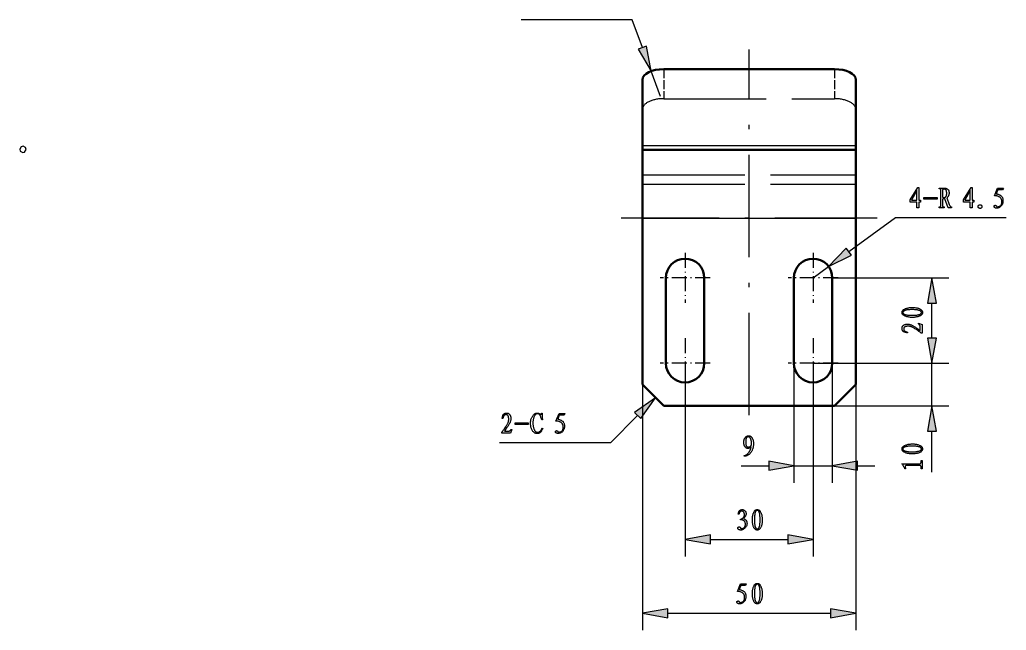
# Model space of a CAD drawing. Extents: x 0 to 420, y 0 to 297.
# Drawn here: x 210 to 325.6, y 158 to 229.5 of the extents above; entities that cross this region are included whole.
import ezdxf

# ---------------------------------------------------------------- set-up
doc = ezdxf.new("R2010")
doc.units = 0
doc.linetypes.add('DASHDOT', pattern=[18.5, 12, -3, 0.5, -3])
doc.linetypes.add('DASHED', pattern=[15, 12, -3])

msp = doc.modelspace()

# ---------------------------------------------------------------- linework, layer by layer
at = {"color": 34, "lineweight": 25, "ltscale": 0.325}
msp.add_line((281.73, 229.55), (268.73, 229.55), dxfattribs=at)
at = {"color": 34, "lineweight": 25, "ltscale": 0.086956}
msp.add_line((282.93, 226.29), (281.73, 229.55), dxfattribs=at)
at = {"color": 14, "linetype": 'DASHDOT', "lineweight": 25}
for p, q in [((295.44, 183.22), (295.44, 226.08)), ((310.44, 206.3), (280.44, 206.3)), ((310.44, 206.3), (280.44, 206.3))]:
    msp.add_line(p, q, dxfattribs=at)
at = {"color": 34, "lineweight": 25, "ltscale": 0.078802}
msp.add_line((285.05, 220.56), (283.96, 223.52), dxfattribs=at)
at = {"color": 7, "lineweight": 50}
for p, q in [((285.44, 223.76), (305.44, 223.76)), ((282.94, 214.3), (307.94, 214.3)), ((285.44, 184.3), (305.44, 184.3))]:
    msp.add_line(p, q, dxfattribs=at)
at = {"color": 7, "linetype": 'DASHED', "lineweight": 25, "ltscale": 0.086602}
for p, q in [((285.44, 223.76), (285.44, 220.3)), ((305.44, 223.76), (305.44, 220.3))]:
    msp.add_line(p, q, dxfattribs=at)
at = {"color": 7, "lineweight": 50, "ltscale": 0.191955}
for p, q in [((282.94, 214.83), (282.94, 222.51)), ((307.94, 214.83), (307.94, 222.51))]:
    msp.add_line(p, q, dxfattribs=at)
at = {"color": 7, "linetype": 'DASHED', "lineweight": 25}
for p, q in [((285.44, 220.3), (305.44, 220.3)), ((282.94, 211.37), (307.94, 211.37)), ((282.94, 210.3), (307.94, 210.3)), ((282.94, 206.3), (307.94, 206.3))]:
    msp.add_line(p, q, dxfattribs=at)
at = {"color": 7, "lineweight": 50, "ltscale": 0.013398}
for p, q in [((282.94, 214.83), (282.94, 214.3)), ((307.94, 214.83), (307.94, 214.3))]:
    msp.add_line(p, q, dxfattribs=at)
at = {"color": 7, "lineweight": 25}
for p, q in [((282.94, 214.83), (307.94, 214.83)), ((282.94, 206.3), (307.94, 206.3))]:
    msp.add_line(p, q, dxfattribs=at)
at = {"color": 7, "lineweight": 50, "ltscale": 0.2}
for p, q in [((282.94, 214.3), (282.94, 206.3)), ((307.94, 214.3), (307.94, 206.3))]:
    msp.add_line(p, q, dxfattribs=at)
at = {"color": 7, "lineweight": 50, "ltscale": 0.4875}
for p, q in [((282.94, 186.8), (282.94, 206.3)), ((307.94, 186.8), (307.94, 206.3))]:
    msp.add_line(p, q, dxfattribs=at)
at = {"color": 5, "lineweight": 25, "ltscale": 0.168731}
msp.add_line((307.14, 202.38), (312.58, 206.37), dxfattribs=at)
at = {"color": 5, "lineweight": 25, "ltscale": 0.325}
for p, q in [((312.58, 206.37), (325.58, 206.37)), ((279.18, 179.97), (266.18, 179.97))]:
    msp.add_line(p, q, dxfattribs=at)
at = {"color": 14, "linetype": 'DASHDOT', "lineweight": 25, "ltscale": 0.14625}
for p, q in [((287.94, 202.22), (287.94, 196.37)), ((302.94, 202.22), (302.94, 196.37)), ((287.94, 192.22), (287.94, 186.37)), ((302.94, 192.22), (302.94, 186.37))]:
    msp.add_line(p, q, dxfattribs=at)
at = {"color": 5, "lineweight": 25, "ltscale": 0.05625}
msp.add_line((302.94, 199.3), (304.76, 200.63), dxfattribs=at)
at = {"color": 14, "linetype": 'DASHDOT', "lineweight": 25, "ltscale": 0.146249}
for p, q in [((290.87, 199.3), (285.02, 199.3)), ((305.87, 199.3), (300.02, 199.3)), ((290.87, 189.3), (285.02, 189.3)), ((305.87, 189.3), (300.02, 189.3))]:
    msp.add_line(p, q, dxfattribs=at)
at = {"color": 7, "lineweight": 50, "ltscale": 0.25}
for p, q in [((285.69, 199.3), (285.69, 189.3)), ((290.19, 189.3), (290.19, 199.3)), ((300.69, 199.3), (300.69, 189.3)), ((305.19, 189.3), (305.19, 199.3))]:
    msp.add_line(p, q, dxfattribs=at)
at = {"color": 5, "lineweight": 25, "ltscale": 0.341572}
for p, q in [((305.19, 199.3), (318.86, 199.3)), ((305.19, 189.3), (318.86, 189.3))]:
    msp.add_line(p, q, dxfattribs=at)
at = {"color": 5, "lineweight": 25, "ltscale": 0.102279}
msp.add_line((316.86, 192.25), (316.86, 196.34), dxfattribs=at)
at = {"color": 5, "lineweight": 25, "ltscale": 0.051139}
for p, q in [((316.86, 192.25), (316.86, 194.3)), ((308.15, 177.3), (310.19, 177.3))]:
    msp.add_line(p, q, dxfattribs=at)
at = {"color": 5, "lineweight": 25}
for p, q in [((287.94, 189.3), (287.94, 166.66)), ((302.94, 189.3), (302.94, 166.66)), ((282.94, 186.8), (282.94, 158.01)), ((307.94, 186.8), (307.94, 158.01))]:
    msp.add_line(p, q, dxfattribs=at)
at = {"color": 5, "lineweight": 25, "ltscale": 0.349858}
for p, q in [((300.69, 189.3), (300.69, 175.3)), ((305.19, 189.3), (305.19, 175.3))]:
    msp.add_line(p, q, dxfattribs=at)
at = {"color": 5, "lineweight": 25, "ltscale": 0.397822}
msp.add_line((302.94, 189.3), (318.86, 189.3), dxfattribs=at)
at = {"color": 5, "lineweight": 25, "ltscale": 0.125}
msp.add_line((316.86, 184.3), (316.86, 189.3), dxfattribs=at)
at = {"color": 7, "lineweight": 50, "ltscale": 0.088388}
for p, q in [((285.44, 184.3), (282.94, 186.8)), ((305.44, 184.3), (307.94, 186.8))]:
    msp.add_line(p, q, dxfattribs=at)
at = {"color": 5, "lineweight": 25, "ltscale": 0.335322}
msp.add_line((305.44, 184.3), (318.86, 184.3), dxfattribs=at)
at = {"color": 5, "lineweight": 25, "ltscale": 0.113257}
msp.add_line((282.38, 183.18), (279.18, 179.97), dxfattribs=at)
at = {"color": 5, "lineweight": 25, "ltscale": 0.119699}
msp.add_line((316.86, 176.55), (316.86, 181.34), dxfattribs=at)
at = {"color": 5, "lineweight": 25, "ltscale": 0.080433}
msp.add_line((294.52, 177.3), (297.74, 177.3), dxfattribs=at)
at = {"color": 5, "lineweight": 25, "ltscale": 0.1125}
msp.add_line((300.69, 177.3), (305.19, 177.3), dxfattribs=at)
at = {"color": 5, "lineweight": 25, "ltscale": 0.227278}
msp.add_line((290.9, 168.66), (299.99, 168.66), dxfattribs=at)
at = {"color": 5, "lineweight": 25, "ltscale": 0.477278}
msp.add_line((285.9, 160.01), (304.99, 160.01), dxfattribs=at)
at = {"color": 34, "lineweight": 25}
msp.add_lwpolyline([(282.44, 226.11), (283.96, 223.52), (283.42, 226.47)], close=True, dxfattribs=at)
at = {"color": 5, "lineweight": 25}
for points in [[(209.97, 214.38), (210.03, 214.15), (210.32, 213.99), (210.54, 214.05), (210.71, 214.34), (210.65, 214.56), (210.36, 214.73), (210.14, 214.67)], [(315.32, 209.88), (315.32, 208.4), (315.51, 208.4), (315.51, 208.18), (315.32, 208.18), (315.32, 207.52), (315.11, 207.52), (315.11, 208.18), (314.33, 208.18), (314.33, 208.43), (315.21, 209.88)], [(315.11, 208.4), (315.11, 209.53), (314.46, 208.4)], [(318.11, 208.52), (318.11, 207.74), (318.12, 207.72), (318.12, 207.69), (318.14, 207.67), (318.15, 207.66), (318.17, 207.64), (318.19, 207.63), (318.21, 207.62), (318.24, 207.61), (318.27, 207.61), (318.3, 207.61), (318.3, 207.52), (317.73, 207.52), (317.73, 207.61), (317.75, 207.61), (317.78, 207.61), (317.8, 207.62), (317.83, 207.63), (317.85, 207.64), (317.86, 207.65), (317.88, 207.67), (317.89, 207.69), (317.9, 207.71), (317.9, 207.73), (317.9, 209.62), (317.9, 209.64), (317.89, 209.66), (317.88, 209.68), (317.86, 209.7), (317.85, 209.71), (317.83, 209.72), (317.8, 209.73), (317.78, 209.73), (317.75, 209.74), (317.73, 209.74), (317.73, 209.82), (318.33, 209.82), (318.38, 209.82), (318.44, 209.81), (318.49, 209.8), (318.53, 209.78), (318.57, 209.77), (318.61, 209.75), (318.65, 209.73), (318.69, 209.71), (318.72, 209.68), (318.74, 209.66), (318.77, 209.63), (318.79, 209.6), (318.81, 209.56), (318.83, 209.53), (318.84, 209.49), (318.85, 209.45), (318.86, 209.4), (318.87, 209.36), (318.87, 209.31), (318.87, 209.25), (318.87, 209.2), (318.87, 209.15), (318.86, 209.11), (318.86, 209.06), (318.84, 209.02), (318.83, 208.98), (318.82, 208.94), (318.8, 208.91), (318.78, 208.87), (318.76, 208.84), (318.74, 208.82), (318.71, 208.79), (318.69, 208.77), (318.68, 208.75), (318.66, 208.73), (318.65, 208.71), (318.63, 208.7), (318.62, 208.69), (318.61, 208.68), (318.6, 208.67), (318.9, 207.89), (318.92, 207.84), (318.95, 207.8), (318.97, 207.75), (319, 207.72), (319.02, 207.69), (319.05, 207.66), (319.08, 207.64), (319.11, 207.62), (319.14, 207.61), (319.17, 207.61), (319.17, 207.52), (318.78, 207.52), (318.37, 208.58), (318.33, 208.58), (318.29, 208.58), (318.25, 208.57), (318.22, 208.57), (318.19, 208.56), (318.17, 208.56), (318.15, 208.55), (318.13, 208.54), (318.12, 208.53)], [(318.52, 209.58), (318.5, 209.6), (318.48, 209.62), (318.46, 209.63), (318.44, 209.65), (318.42, 209.66), (318.4, 209.67), (318.37, 209.68), (318.34, 209.68), (318.32, 209.68), (318.29, 209.69), (318.26, 209.68), (318.23, 209.68), (318.21, 209.68), (318.19, 209.67), (318.17, 209.67), (318.15, 209.66), (318.14, 209.65), (318.12, 209.64), (318.11, 209.63), (318.11, 209.62), (318.11, 208.8), (318.11, 208.78), (318.12, 208.77), (318.13, 208.75), (318.15, 208.74), (318.16, 208.73), (318.18, 208.73), (318.2, 208.72), (318.22, 208.72), (318.25, 208.72), (318.27, 208.71), (318.3, 208.72), (318.33, 208.72), (318.36, 208.72), (318.38, 208.73), (318.41, 208.74), (318.43, 208.76), (318.45, 208.77), (318.47, 208.79), (318.49, 208.81), (318.51, 208.83), (318.53, 208.86), (318.54, 208.88), (318.56, 208.91), (318.57, 208.95), (318.58, 208.98), (318.59, 209.02), (318.59, 209.06), (318.6, 209.11), (318.6, 209.16), (318.6, 209.21), (318.6, 209.26), (318.6, 209.3), (318.59, 209.35), (318.59, 209.39), (318.58, 209.43), (318.57, 209.46), (318.56, 209.5), (318.55, 209.53), (318.53, 209.55)], [(321.57, 209.88), (321.57, 208.4), (321.76, 208.4), (321.76, 208.18), (321.57, 208.18), (321.57, 207.52), (321.36, 207.52), (321.36, 208.18), (320.58, 208.18), (320.58, 208.43), (321.46, 209.88)], [(321.36, 208.4), (321.36, 209.53), (320.71, 208.4)], [(325.06, 208.24), (325.05, 208.29), (325.05, 208.35), (325.04, 208.4), (325.02, 208.45), (325, 208.5), (324.98, 208.55), (324.96, 208.59), (324.92, 208.63), (324.89, 208.68), (324.85, 208.71), (324.81, 208.75), (324.76, 208.78), (324.71, 208.81), (324.65, 208.84), (324.59, 208.86), (324.52, 208.89), (324.45, 208.9), (324.37, 208.92), (324.29, 208.93), (324.21, 208.93), (324.56, 209.82), (325.25, 209.82), (325.15, 209.6), (324.59, 209.6), (324.41, 209.15), (324.49, 209.14), (324.56, 209.12), (324.63, 209.1), (324.69, 209.08), (324.75, 209.05), (324.81, 209.03), (324.86, 209), (324.91, 208.97), (324.95, 208.93), (324.99, 208.9), (325.03, 208.86), (325.07, 208.82), (325.1, 208.77), (325.12, 208.72), (325.14, 208.67), (325.16, 208.61), (325.17, 208.55), (325.18, 208.48), (325.19, 208.41), (325.19, 208.34), (325.19, 208.26), (325.18, 208.19), (325.17, 208.13), (325.16, 208.06), (325.14, 208), (325.12, 207.94), (325.1, 207.88), (325.07, 207.83), (325.03, 207.78), (324.99, 207.73), (324.95, 207.69), (324.91, 207.65), (324.87, 207.61), (324.83, 207.58), (324.78, 207.55), (324.74, 207.53), (324.69, 207.51), (324.65, 207.5), (324.6, 207.49), (324.55, 207.48), (324.5, 207.48), (324.46, 207.48), (324.42, 207.48), (324.38, 207.49), (324.34, 207.49), (324.31, 207.49), (324.29, 207.5), (324.26, 207.51), (324.24, 207.52), (324.22, 207.53), (324.21, 207.54), (324.19, 207.56), (324.18, 207.57), (324.17, 207.58), (324.16, 207.6), (324.15, 207.61), (324.15, 207.63), (324.14, 207.64), (324.14, 207.66), (324.14, 207.68), (324.14, 207.69), (324.14, 207.71), (324.15, 207.72), (324.15, 207.73), (324.16, 207.75), (324.16, 207.76), (324.17, 207.77), (324.18, 207.78), (324.19, 207.78), (324.21, 207.79), (324.22, 207.8), (324.24, 207.8), (324.25, 207.81), (324.26, 207.81), (324.28, 207.81), (324.29, 207.81), (324.3, 207.81), (324.32, 207.81), (324.33, 207.8), (324.34, 207.8), (324.36, 207.79), (324.37, 207.78), (324.38, 207.77), (324.39, 207.76), (324.41, 207.74), (324.42, 207.73), (324.43, 207.71), (324.44, 207.68), (324.45, 207.66), (324.45, 207.63), (324.52, 207.64), (324.59, 207.64), (324.65, 207.65), (324.7, 207.66), (324.75, 207.67), (324.8, 207.69), (324.84, 207.71), (324.87, 207.73), (324.91, 207.76), (324.93, 207.79), (324.96, 207.82), (324.98, 207.86), (325, 207.9), (325.01, 207.94), (325.02, 207.98), (325.04, 208.03), (325.04, 208.08), (325.05, 208.13), (325.05, 208.18)], [(315.93, 208.73), (317.47, 208.73), (317.47, 208.54), (315.93, 208.54)], [(322.62, 207.47), (322.6, 207.46), (322.58, 207.45), (322.56, 207.45), (322.53, 207.45), (322.51, 207.44), (322.49, 207.45), (322.46, 207.45), (322.44, 207.46), (322.41, 207.47), (322.39, 207.48), (322.37, 207.49), (322.35, 207.51), (322.33, 207.52), (322.31, 207.54), (322.3, 207.56), (322.29, 207.58), (322.29, 207.6), (322.28, 207.63), (322.28, 207.65), (322.29, 207.68), (322.29, 207.71), (322.3, 207.73), (322.31, 207.76), (322.32, 207.78), (322.33, 207.8), (322.34, 207.81), (322.36, 207.83), (322.37, 207.84), (322.39, 207.85), (322.41, 207.85), (322.43, 207.86), (322.45, 207.86), (322.47, 207.86), (322.49, 207.87), (322.51, 207.87), (322.53, 207.87), (322.55, 207.86), (322.57, 207.86), (322.59, 207.86), (322.61, 207.85), (322.63, 207.85), (322.64, 207.84), (322.66, 207.83), (322.67, 207.81), (322.68, 207.79), (322.69, 207.78), (322.7, 207.75), (322.71, 207.73), (322.71, 207.7), (322.72, 207.68), (322.72, 207.65), (322.72, 207.62), (322.71, 207.59), (322.71, 207.57), (322.7, 207.55), (322.69, 207.53), (322.68, 207.51), (322.66, 207.5), (322.64, 207.48)], [(306.83, 202.8), (304.76, 200.63), (307.44, 201.96)], [(317.38, 196.34), (316.86, 199.3), (316.33, 196.34)], [(313.71, 195.67), (313.77, 195.7), (313.84, 195.73), (313.91, 195.75), (313.99, 195.77), (314.07, 195.79), (314.16, 195.8), (314.25, 195.82), (314.35, 195.83), (314.45, 195.83), (314.56, 195.83), (314.66, 195.83), (314.77, 195.83), (314.87, 195.82), (314.96, 195.81), (315.05, 195.8), (315.13, 195.78), (315.22, 195.76), (315.29, 195.74), (315.36, 195.71), (315.43, 195.68), (315.49, 195.64), (315.55, 195.61), (315.6, 195.57), (315.64, 195.53), (315.68, 195.49), (315.71, 195.44), (315.73, 195.4), (315.75, 195.35), (315.76, 195.3), (315.76, 195.25), (315.76, 195.19), (315.75, 195.14), (315.73, 195.1), (315.71, 195.05), (315.68, 195.01), (315.64, 194.97), (315.6, 194.93), (315.55, 194.89), (315.49, 194.86), (315.43, 194.83), (315.36, 194.8), (315.29, 194.78), (315.22, 194.75), (315.13, 194.73), (315.05, 194.72), (314.96, 194.7), (314.87, 194.69), (314.77, 194.68), (314.66, 194.68), (314.56, 194.68), (314.45, 194.68), (314.35, 194.68), (314.25, 194.69), (314.16, 194.7), (314.07, 194.72), (313.99, 194.73), (313.91, 194.75), (313.84, 194.78), (313.77, 194.8), (313.71, 194.83), (313.65, 194.86), (313.6, 194.89), (313.55, 194.92), (313.51, 194.95), (313.48, 194.98), (313.45, 195), (313.42, 195.03), (313.4, 195.06), (313.39, 195.09), (313.38, 195.12), (313.38, 195.14), (313.37, 195.17), (313.37, 195.2), (313.37, 195.22), (313.37, 195.25), (313.37, 195.28), (313.37, 195.3), (313.37, 195.33), (313.38, 195.36), (313.38, 195.38), (313.39, 195.41), (313.4, 195.44), (313.42, 195.46), (313.45, 195.49), (313.48, 195.52), (313.51, 195.55), (313.55, 195.58), (313.6, 195.61), (313.65, 195.64)], [(315.34, 195), (315.39, 195.02), (315.43, 195.03), (315.47, 195.05), (315.5, 195.06), (315.53, 195.08), (315.56, 195.1), (315.58, 195.11), (315.59, 195.13), (315.61, 195.15), (315.62, 195.16), (315.62, 195.18), (315.63, 195.2), (315.63, 195.22), (315.63, 195.23), (315.63, 195.25), (315.63, 195.27), (315.63, 195.29), (315.63, 195.3), (315.62, 195.32), (315.62, 195.34), (315.61, 195.35), (315.59, 195.37), (315.58, 195.38), (315.56, 195.4), (315.53, 195.42), (315.5, 195.43), (315.47, 195.45), (315.43, 195.47), (315.39, 195.48), (315.34, 195.5), (315.29, 195.51), (315.23, 195.53), (315.17, 195.54), (315.1, 195.55), (315.03, 195.56), (314.94, 195.57), (314.86, 195.57), (314.76, 195.58), (314.66, 195.58), (314.56, 195.58), (314.45, 195.58), (314.35, 195.58), (314.25, 195.57), (314.16, 195.57), (314.08, 195.56), (314, 195.55), (313.92, 195.54), (313.86, 195.53), (313.79, 195.51), (313.74, 195.5), (313.68, 195.48), (313.64, 195.46), (313.6, 195.44), (313.56, 195.42), (313.53, 195.39), (313.51, 195.37), (313.49, 195.34), (313.47, 195.31), (313.47, 195.28), (313.46, 195.25), (313.47, 195.21), (313.47, 195.18), (313.49, 195.15), (313.51, 195.12), (313.53, 195.1), (313.56, 195.08), (313.6, 195.05), (313.64, 195.03), (313.68, 195.02), (313.74, 195), (313.79, 194.99), (313.86, 194.97), (313.92, 194.96), (314, 194.95), (314.08, 194.94), (314.16, 194.94), (314.25, 194.93), (314.35, 194.93), (314.45, 194.93), (314.56, 194.92), (314.66, 194.93), (314.76, 194.93), (314.86, 194.93), (314.94, 194.94), (315.03, 194.94), (315.1, 194.95), (315.17, 194.96), (315.23, 194.97), (315.29, 194.99)], [(315.49, 193.12), (315.49, 193.65), (315.48, 193.68), (315.47, 193.71), (315.46, 193.73), (315.44, 193.76), (315.42, 193.78), (315.4, 193.81), (315.38, 193.83), (315.36, 193.85), (315.33, 193.88), (315.29, 193.9), (315.29, 193.98), (315.71, 193.84), (315.71, 192.82), (315.62, 192.82), (315.47, 192.93), (315.33, 193.03), (315.2, 193.12), (315.08, 193.21), (314.97, 193.28), (314.87, 193.35), (314.78, 193.4), (314.7, 193.45), (314.64, 193.49), (314.58, 193.52), (314.53, 193.54), (314.49, 193.56), (314.44, 193.58), (314.39, 193.6), (314.34, 193.61), (314.29, 193.62), (314.24, 193.63), (314.19, 193.63), (314.15, 193.64), (314.1, 193.64), (314.05, 193.64), (314.01, 193.64), (313.96, 193.63), (313.92, 193.63), (313.88, 193.62), (313.84, 193.62), (313.81, 193.61), (313.77, 193.6), (313.74, 193.58), (313.71, 193.57), (313.68, 193.56), (313.65, 193.54), (313.63, 193.52), (313.61, 193.5), (313.6, 193.48), (313.58, 193.45), (313.57, 193.42), (313.56, 193.39), (313.56, 193.36), (313.56, 193.33), (313.56, 193.29), (313.56, 193.26), (313.57, 193.23), (313.58, 193.2), (313.59, 193.17), (313.61, 193.15), (313.63, 193.12), (313.65, 193.1), (313.67, 193.08), (313.7, 193.07), (313.72, 193.05), (313.75, 193.03), (313.78, 193.02), (313.81, 193.01), (313.84, 193), (313.87, 192.99), (313.91, 192.98), (313.94, 192.97), (313.97, 192.96), (314.01, 192.96), (314.01, 192.87), (313.94, 192.88), (313.87, 192.89), (313.8, 192.9), (313.75, 192.92), (313.69, 192.93), (313.65, 192.95), (313.6, 192.97), (313.57, 192.98), (313.54, 193), (313.51, 193.02), (313.49, 193.05), (313.47, 193.07), (313.45, 193.09), (313.43, 193.12), (313.42, 193.14), (313.41, 193.16), (313.39, 193.19), (313.39, 193.21), (313.38, 193.24), (313.37, 193.26), (313.37, 193.29), (313.37, 193.32), (313.37, 193.34), (313.36, 193.37), (313.36, 193.39), (313.36, 193.42), (313.37, 193.44), (313.37, 193.47), (313.37, 193.49), (313.37, 193.52), (313.38, 193.54), (313.39, 193.57), (313.4, 193.59), (313.41, 193.62), (313.43, 193.64), (313.45, 193.66), (313.47, 193.69), (313.5, 193.71), (313.53, 193.74), (313.56, 193.76), (313.59, 193.79), (313.63, 193.81), (313.67, 193.83), (313.71, 193.84), (313.76, 193.86), (313.8, 193.87), (313.86, 193.87), (313.91, 193.88), (313.96, 193.88), (314.02, 193.89), (314.08, 193.88), (314.14, 193.88), (314.21, 193.87), (314.27, 193.86), (314.33, 193.84), (314.39, 193.82), (314.46, 193.79), (314.52, 193.76), (314.59, 193.73), (314.65, 193.69), (314.72, 193.65), (314.79, 193.61), (314.87, 193.56), (314.94, 193.51), (315.02, 193.46), (315.11, 193.4), (315.2, 193.33), (315.29, 193.27), (315.39, 193.19)], [(316.33, 192.25), (316.86, 189.3), (317.38, 192.25)], [(316.33, 192.25), (316.86, 189.3), (317.38, 192.25)], [(282.75, 182.81), (284.47, 185.26), (282.02, 183.54)], [(317.38, 181.34), (316.86, 184.3), (316.33, 181.34)], [(266.76, 181.34), (267.29, 181.34), (267.32, 181.35), (267.34, 181.36), (267.37, 181.37), (267.39, 181.39), (267.42, 181.4), (267.44, 181.42), (267.47, 181.45), (267.49, 181.47), (267.51, 181.5), (267.53, 181.53), (267.62, 181.53), (267.48, 181.12), (266.45, 181.12), (266.45, 181.2), (266.57, 181.36), (266.67, 181.5), (266.76, 181.63), (266.84, 181.75), (266.92, 181.86), (266.98, 181.96), (267.04, 182.05), (267.08, 182.12), (267.12, 182.19), (267.15, 182.24), (267.18, 182.29), (267.2, 182.34), (267.21, 182.39), (267.23, 182.44), (267.24, 182.49), (267.26, 182.54), (267.26, 182.58), (267.27, 182.63), (267.27, 182.68), (267.28, 182.73), (267.27, 182.78), (267.27, 182.82), (267.27, 182.86), (267.26, 182.91), (267.26, 182.95), (267.25, 182.98), (267.24, 183.02), (267.23, 183.06), (267.22, 183.09), (267.21, 183.12), (267.19, 183.15), (267.18, 183.17), (267.16, 183.2), (267.13, 183.22), (267.11, 183.23), (267.09, 183.25), (267.06, 183.26), (267.03, 183.26), (267, 183.27), (266.96, 183.27), (266.93, 183.27), (266.89, 183.26), (266.86, 183.26), (266.83, 183.25), (266.81, 183.23), (266.78, 183.22), (266.76, 183.2), (266.74, 183.18), (266.72, 183.16), (266.7, 183.13), (266.69, 183.1), (266.67, 183.08), (266.66, 183.05), (266.64, 183.02), (266.63, 182.99), (266.62, 182.95), (266.61, 182.92), (266.6, 182.89), (266.6, 182.85), (266.59, 182.82), (266.51, 182.82), (266.52, 182.89), (266.53, 182.96), (266.54, 183.02), (266.55, 183.08), (266.57, 183.13), (266.58, 183.18), (266.6, 183.22), (266.62, 183.26), (266.64, 183.29), (266.66, 183.32), (266.68, 183.34), (266.7, 183.36), (266.73, 183.38), (266.75, 183.39), (266.77, 183.41), (266.8, 183.42), (266.82, 183.43), (266.85, 183.44), (266.87, 183.45), (266.9, 183.45), (266.93, 183.46), (266.95, 183.46), (266.98, 183.46), (267, 183.46), (267.03, 183.46), (267.05, 183.46), (267.08, 183.46), (267.1, 183.46), (267.13, 183.46), (267.15, 183.45), (267.18, 183.45), (267.2, 183.44), (267.23, 183.43), (267.25, 183.41), (267.28, 183.4), (267.3, 183.38), (267.32, 183.35), (267.35, 183.33), (267.37, 183.3), (267.4, 183.27), (267.42, 183.23), (267.44, 183.2), (267.46, 183.16), (267.48, 183.12), (267.49, 183.07), (267.5, 183.02), (267.51, 182.97), (267.52, 182.92), (267.52, 182.86), (267.52, 182.8), (267.52, 182.74), (267.51, 182.68), (267.5, 182.62), (267.49, 182.56), (267.47, 182.5), (267.45, 182.43), (267.43, 182.37), (267.4, 182.31), (267.37, 182.24), (267.33, 182.18), (267.29, 182.11), (267.25, 182.04), (267.2, 181.96), (267.15, 181.88), (267.09, 181.8), (267.03, 181.72), (266.97, 181.63), (266.9, 181.54), (266.83, 181.44)], [(269.83, 182.27), (269.83, 182.36), (269.84, 182.45), (269.85, 182.54), (269.87, 182.62), (269.88, 182.7), (269.91, 182.78), (269.94, 182.86), (269.97, 182.93), (270, 183), (270.04, 183.07), (270.09, 183.13), (270.13, 183.19), (270.17, 183.24), (270.21, 183.29), (270.25, 183.33), (270.29, 183.36), (270.33, 183.39), (270.37, 183.41), (270.4, 183.43), (270.44, 183.44), (270.48, 183.45), (270.51, 183.45), (270.54, 183.46), (270.57, 183.46), (270.6, 183.46), (270.63, 183.46), (270.66, 183.46), (270.68, 183.46), (270.7, 183.46), (270.72, 183.45), (270.74, 183.45), (270.76, 183.44), (270.78, 183.44), (270.8, 183.43), (270.82, 183.42), (270.84, 183.41), (270.85, 183.4), (270.87, 183.39), (270.89, 183.38), (270.91, 183.37), (270.93, 183.36), (270.95, 183.35), (270.96, 183.34), (270.98, 183.33), (271, 183.32), (271.01, 183.31), (271.02, 183.3), (271.03, 183.29), (271.05, 183.28), (271.06, 183.27), (271.06, 183.26), (271.07, 183.26), (271.08, 183.27), (271.09, 183.28), (271.09, 183.3), (271.1, 183.32), (271.1, 183.35), (271.1, 183.38), (271.1, 183.42), (271.1, 183.46), (271.19, 183.46), (271.19, 183.43), (271.19, 183.4), (271.19, 183.37), (271.19, 183.34), (271.19, 183.31), (271.19, 183.28), (271.19, 183.25), (271.19, 183.22), (271.19, 183.18), (271.19, 183.15), (271.19, 183.11), (271.19, 183.07), (271.19, 183.03), (271.19, 182.99), (271.2, 182.94), (271.2, 182.89), (271.21, 182.84), (271.22, 182.79), (271.23, 182.74), (271.24, 182.68), (271.16, 182.67), (271.12, 182.77), (271.08, 182.87), (271.05, 182.95), (271.02, 183.03), (270.99, 183.1), (270.96, 183.16), (270.93, 183.21), (270.9, 183.25), (270.88, 183.28), (270.86, 183.3), (270.83, 183.32), (270.81, 183.33), (270.79, 183.35), (270.76, 183.36), (270.73, 183.37), (270.7, 183.37), (270.67, 183.38), (270.64, 183.38), (270.61, 183.38), (270.58, 183.38), (270.54, 183.37), (270.51, 183.36), (270.48, 183.34), (270.44, 183.32), (270.41, 183.29), (270.38, 183.26), (270.35, 183.22), (270.32, 183.17), (270.29, 183.12), (270.26, 183.06), (270.23, 182.99), (270.2, 182.93), (270.18, 182.86), (270.16, 182.79), (270.14, 182.71), (270.13, 182.64), (270.12, 182.56), (270.11, 182.47), (270.11, 182.39), (270.11, 182.3), (270.11, 182.21), (270.11, 182.12), (270.12, 182.04), (270.13, 181.96), (270.14, 181.88), (270.16, 181.81), (270.18, 181.74), (270.2, 181.67), (270.22, 181.6), (270.25, 181.54), (270.28, 181.48), (270.31, 181.43), (270.34, 181.38), (270.38, 181.34), (270.41, 181.31), (270.45, 181.28), (270.49, 181.26), (270.53, 181.24), (270.57, 181.23), (270.62, 181.23), (270.66, 181.23), (270.7, 181.23), (270.74, 181.23), (270.78, 181.24), (270.82, 181.25), (270.85, 181.27), (270.89, 181.29), (270.92, 181.31), (270.95, 181.33), (270.97, 181.36), (271, 181.38), (271.02, 181.41), (271.05, 181.44), (271.07, 181.48), (271.09, 181.51), (271.11, 181.55), (271.13, 181.59), (271.15, 181.63), (271.17, 181.67), (271.19, 181.71), (271.27, 181.66), (271.23, 181.59), (271.2, 181.52), (271.16, 181.46), (271.13, 181.41), (271.1, 181.36), (271.07, 181.31), (271.04, 181.27), (271, 181.23), (270.98, 181.2), (270.95, 181.17), (270.92, 181.15), (270.88, 181.12), (270.85, 181.11), (270.81, 181.09), (270.77, 181.08), (270.72, 181.07), (270.67, 181.07), (270.62, 181.06), (270.57, 181.06), (270.52, 181.07), (270.46, 181.08), (270.4, 181.09), (270.35, 181.11), (270.3, 181.14), (270.25, 181.18), (270.2, 181.22), (270.16, 181.27), (270.11, 181.32), (270.07, 181.38), (270.03, 181.45), (269.99, 181.52), (269.96, 181.6), (269.93, 181.67), (269.9, 181.75), (269.88, 181.83), (269.86, 181.92), (269.85, 182), (269.84, 182.09), (269.83, 182.18)], [(273.66, 181.83), (273.66, 181.89), (273.65, 181.94), (273.64, 182), (273.63, 182.05), (273.61, 182.1), (273.59, 182.14), (273.56, 182.19), (273.53, 182.23), (273.5, 182.27), (273.46, 182.31), (273.41, 182.35), (273.37, 182.38), (273.31, 182.41), (273.26, 182.44), (273.19, 182.46), (273.13, 182.48), (273.06, 182.5), (272.98, 182.51), (272.9, 182.52), (272.81, 182.53), (273.17, 183.42), (273.85, 183.42), (273.76, 183.2), (273.2, 183.2), (273.02, 182.75), (273.09, 182.73), (273.17, 182.72), (273.23, 182.7), (273.3, 182.68), (273.36, 182.65), (273.41, 182.63), (273.46, 182.6), (273.51, 182.57), (273.56, 182.53), (273.6, 182.5), (273.64, 182.46), (273.67, 182.42), (273.7, 182.37), (273.73, 182.32), (273.75, 182.26), (273.77, 182.21), (273.78, 182.14), (273.79, 182.08), (273.8, 182.01), (273.8, 181.94), (273.8, 181.86), (273.79, 181.79), (273.78, 181.72), (273.77, 181.66), (273.75, 181.6), (273.73, 181.54), (273.7, 181.48), (273.67, 181.43), (273.64, 181.38), (273.6, 181.33), (273.56, 181.28), (273.52, 181.24), (273.48, 181.21), (273.43, 181.18), (273.39, 181.15), (273.35, 181.13), (273.3, 181.11), (273.25, 181.1), (273.2, 181.09), (273.16, 181.08), (273.11, 181.08), (273.06, 181.08), (273.02, 181.08), (272.99, 181.08), (272.95, 181.09), (272.92, 181.09), (272.89, 181.1), (272.87, 181.11), (272.85, 181.12), (272.83, 181.13), (272.81, 181.14), (272.8, 181.15), (272.79, 181.17), (272.78, 181.18), (272.77, 181.2), (272.76, 181.21), (272.75, 181.23), (272.75, 181.24), (272.75, 181.26), (272.75, 181.27), (272.75, 181.29), (272.75, 181.3), (272.75, 181.32), (272.76, 181.33), (272.76, 181.34), (272.77, 181.35), (272.78, 181.36), (272.79, 181.37), (272.8, 181.38), (272.81, 181.39), (272.83, 181.4), (272.84, 181.4), (272.86, 181.4), (272.87, 181.41), (272.88, 181.41), (272.9, 181.41), (272.91, 181.41), (272.92, 181.4), (272.94, 181.4), (272.95, 181.4), (272.96, 181.39), (272.98, 181.38), (272.99, 181.37), (273, 181.36), (273.01, 181.34), (273.02, 181.32), (273.03, 181.3), (273.04, 181.28), (273.05, 181.26), (273.06, 181.23), (273.13, 181.23), (273.19, 181.24), (273.25, 181.25), (273.31, 181.26), (273.36, 181.27), (273.4, 181.29), (273.44, 181.31), (273.48, 181.33), (273.51, 181.36), (273.54, 181.39), (273.56, 181.42), (273.58, 181.46), (273.6, 181.5), (273.62, 181.54), (273.63, 181.58), (273.64, 181.62), (273.65, 181.67), (273.66, 181.72), (273.66, 181.78)], [(268.04, 182.33), (269.57, 182.33), (269.57, 182.13), (268.04, 182.13)], [(295.96, 179.88), (295.95, 179.81), (295.95, 179.73), (295.94, 179.66), (295.93, 179.58), (295.92, 179.51), (295.9, 179.44), (295.89, 179.36), (295.86, 179.29), (295.84, 179.22), (295.81, 179.15), (295.78, 179.08), (295.75, 179.01), (295.72, 178.95), (295.68, 178.89), (295.65, 178.84), (295.61, 178.79), (295.56, 178.74), (295.52, 178.69), (295.48, 178.65), (295.43, 178.62), (295.38, 178.58), (295.33, 178.55), (295.28, 178.52), (295.22, 178.5), (295.17, 178.47), (295.11, 178.45), (295.05, 178.43), (294.99, 178.42), (294.93, 178.41), (294.86, 178.4), (294.86, 178.48), (294.92, 178.49), (294.98, 178.51), (295.03, 178.53), (295.08, 178.55), (295.13, 178.58), (295.18, 178.61), (295.22, 178.64), (295.26, 178.67), (295.3, 178.71), (295.33, 178.75), (295.37, 178.79), (295.4, 178.83), (295.43, 178.87), (295.46, 178.91), (295.48, 178.95), (295.5, 178.99), (295.53, 179.04), (295.55, 179.08), (295.56, 179.13), (295.58, 179.17), (295.59, 179.21), (295.61, 179.26), (295.62, 179.29), (295.63, 179.33), (295.64, 179.37), (295.65, 179.4), (295.66, 179.43), (295.67, 179.46), (295.68, 179.48), (295.68, 179.5), (295.66, 179.49), (295.64, 179.47), (295.61, 179.46), (295.59, 179.44), (295.57, 179.43), (295.55, 179.42), (295.53, 179.4), (295.51, 179.39), (295.49, 179.38), (295.47, 179.37), (295.45, 179.36), (295.43, 179.35), (295.41, 179.34), (295.39, 179.34), (295.37, 179.33), (295.34, 179.33), (295.31, 179.33), (295.29, 179.32), (295.26, 179.33), (295.22, 179.33), (295.19, 179.33), (295.16, 179.34), (295.13, 179.35), (295.1, 179.37), (295.08, 179.39), (295.05, 179.41), (295.02, 179.44), (295, 179.47), (294.97, 179.51), (294.94, 179.55), (294.92, 179.59), (294.9, 179.63), (294.88, 179.68), (294.87, 179.73), (294.85, 179.78), (294.84, 179.83), (294.83, 179.88), (294.83, 179.94), (294.82, 180), (294.82, 180.06), (294.82, 180.12), (294.83, 180.18), (294.84, 180.23), (294.85, 180.29), (294.86, 180.34), (294.88, 180.39), (294.9, 180.44), (294.92, 180.48), (294.94, 180.52), (294.97, 180.56), (295, 180.6), (295.03, 180.64), (295.06, 180.67), (295.09, 180.69), (295.12, 180.72), (295.15, 180.74), (295.17, 180.75), (295.2, 180.77), (295.23, 180.78), (295.25, 180.78), (295.28, 180.79), (295.3, 180.79), (295.33, 180.79), (295.36, 180.79), (295.39, 180.79), (295.41, 180.79), (295.44, 180.79), (295.47, 180.79), (295.5, 180.79), (295.53, 180.78), (295.55, 180.78), (295.58, 180.77), (295.61, 180.75), (295.64, 180.73), (295.67, 180.7), (295.7, 180.67), (295.73, 180.64), (295.76, 180.6), (295.78, 180.56), (295.81, 180.51), (295.84, 180.46), (295.86, 180.4), (295.89, 180.35), (295.9, 180.29), (295.92, 180.23), (295.93, 180.16), (295.94, 180.1), (295.95, 180.03), (295.95, 179.95)], [(295.63, 180.46), (295.61, 180.5), (295.58, 180.54), (295.56, 180.57), (295.53, 180.6), (295.5, 180.63), (295.46, 180.65), (295.42, 180.66), (295.38, 180.67), (295.34, 180.67), (295.29, 180.67), (295.25, 180.66), (295.21, 180.64), (295.17, 180.61), (295.14, 180.57), (295.11, 180.52), (295.09, 180.46), (295.07, 180.4), (295.06, 180.32), (295.05, 180.24), (295.05, 180.14), (295.05, 180.04), (295.05, 179.96), (295.05, 179.88), (295.06, 179.81), (295.07, 179.74), (295.08, 179.69), (295.1, 179.64), (295.12, 179.6), (295.13, 179.57), (295.16, 179.55), (295.18, 179.54), (295.2, 179.52), (295.23, 179.51), (295.25, 179.5), (295.27, 179.49), (295.3, 179.49), (295.32, 179.48), (295.34, 179.48), (295.37, 179.48), (295.39, 179.48), (295.41, 179.49), (295.43, 179.49), (295.46, 179.5), (295.48, 179.51), (295.5, 179.51), (295.52, 179.52), (295.54, 179.53), (295.56, 179.54), (295.58, 179.55), (295.59, 179.56), (295.61, 179.57), (295.63, 179.58), (295.64, 179.6), (295.65, 179.61), (295.67, 179.62), (295.68, 179.64), (295.68, 179.65), (295.69, 179.67), (295.7, 179.69), (295.7, 179.7), (295.71, 179.72), (295.71, 179.74), (295.71, 179.77), (295.72, 179.79), (295.72, 179.82), (295.72, 179.85), (295.72, 179.89), (295.72, 179.92), (295.72, 179.96), (295.72, 180), (295.72, 180.05), (295.72, 180.09), (295.72, 180.13), (295.71, 180.18), (295.7, 180.22), (295.69, 180.27), (295.68, 180.31), (295.66, 180.36), (295.65, 180.41)], [(313.71, 179.68), (313.77, 179.71), (313.84, 179.73), (313.91, 179.76), (313.99, 179.78), (314.07, 179.8), (314.16, 179.81), (314.25, 179.82), (314.35, 179.83), (314.45, 179.84), (314.56, 179.84), (314.66, 179.84), (314.77, 179.84), (314.87, 179.83), (314.96, 179.82), (315.05, 179.81), (315.13, 179.79), (315.22, 179.77), (315.29, 179.74), (315.36, 179.72), (315.43, 179.68), (315.49, 179.65), (315.55, 179.61), (315.6, 179.58), (315.64, 179.54), (315.68, 179.49), (315.71, 179.45), (315.73, 179.4), (315.75, 179.36), (315.76, 179.31), (315.76, 179.25), (315.76, 179.2), (315.75, 179.15), (315.73, 179.1), (315.71, 179.06), (315.68, 179.02), (315.64, 178.98), (315.6, 178.94), (315.55, 178.9), (315.49, 178.87), (315.43, 178.84), (315.36, 178.81), (315.29, 178.78), (315.22, 178.76), (315.13, 178.74), (315.05, 178.72), (314.96, 178.71), (314.87, 178.7), (314.77, 178.69), (314.66, 178.69), (314.56, 178.69), (314.45, 178.69), (314.35, 178.69), (314.25, 178.7), (314.16, 178.71), (314.07, 178.72), (313.99, 178.74), (313.91, 178.76), (313.84, 178.78), (313.77, 178.81), (313.71, 178.84), (313.65, 178.87), (313.6, 178.9), (313.55, 178.93), (313.51, 178.96), (313.48, 178.98), (313.45, 179.01), (313.42, 179.04), (313.4, 179.07), (313.39, 179.1), (313.38, 179.12), (313.38, 179.15), (313.37, 179.18), (313.37, 179.21), (313.37, 179.23), (313.37, 179.26), (313.37, 179.29), (313.37, 179.31), (313.37, 179.34), (313.38, 179.36), (313.38, 179.39), (313.39, 179.42), (313.4, 179.44), (313.42, 179.47), (313.45, 179.5), (313.48, 179.53), (313.51, 179.56), (313.55, 179.59), (313.6, 179.62), (313.65, 179.65)], [(315.34, 179.01), (315.39, 179.02), (315.43, 179.04), (315.47, 179.05), (315.5, 179.07), (315.53, 179.09), (315.56, 179.1), (315.58, 179.12), (315.59, 179.14), (315.61, 179.15), (315.62, 179.17), (315.62, 179.19), (315.63, 179.21), (315.63, 179.22), (315.63, 179.24), (315.63, 179.26), (315.63, 179.28), (315.63, 179.29), (315.63, 179.31), (315.62, 179.33), (315.62, 179.34), (315.61, 179.36), (315.59, 179.38), (315.58, 179.39), (315.56, 179.41), (315.53, 179.42), (315.5, 179.44), (315.47, 179.46), (315.43, 179.47), (315.39, 179.49), (315.34, 179.51), (315.29, 179.52), (315.23, 179.54), (315.17, 179.55), (315.1, 179.56), (315.03, 179.57), (314.94, 179.58), (314.86, 179.58), (314.76, 179.59), (314.66, 179.59), (314.56, 179.59), (314.45, 179.59), (314.35, 179.59), (314.25, 179.58), (314.16, 179.58), (314.08, 179.57), (314, 179.56), (313.92, 179.55), (313.86, 179.54), (313.79, 179.52), (313.74, 179.51), (313.68, 179.49), (313.64, 179.47), (313.6, 179.45), (313.56, 179.43), (313.53, 179.4), (313.51, 179.38), (313.49, 179.35), (313.47, 179.32), (313.47, 179.29), (313.46, 179.25), (313.47, 179.22), (313.47, 179.19), (313.49, 179.16), (313.51, 179.13), (313.53, 179.11), (313.56, 179.08), (313.6, 179.06), (313.64, 179.04), (313.68, 179.02), (313.74, 179.01), (313.79, 178.99), (313.86, 178.98), (313.92, 178.97), (314, 178.96), (314.08, 178.95), (314.16, 178.94), (314.25, 178.94), (314.35, 178.94), (314.45, 178.93), (314.56, 178.93), (314.66, 178.93), (314.76, 178.94), (314.86, 178.94), (314.94, 178.94), (315.03, 178.95), (315.1, 178.96), (315.17, 178.97), (315.23, 178.98), (315.29, 178.99)], [(297.74, 176.78), (300.69, 177.3), (297.74, 177.82)], [(308.15, 177.82), (305.19, 177.3), (308.15, 176.78)], [(313.93, 177.32), (313.89, 177.32), (313.85, 177.31), (313.82, 177.31), (313.8, 177.3), (313.78, 177.29), (313.76, 177.27), (313.74, 177.26), (313.74, 177.24), (313.73, 177.21), (313.73, 177.19), (313.73, 177.16), (313.73, 177.14), (313.74, 177.11), (313.74, 177.08), (313.74, 177.05), (313.75, 177.03), (313.76, 177), (313.76, 176.97), (313.77, 176.94), (313.78, 176.91), (313.7, 176.91), (313.67, 176.97), (313.64, 177.04), (313.61, 177.1), (313.58, 177.17), (313.55, 177.23), (313.51, 177.29), (313.48, 177.35), (313.44, 177.41), (313.4, 177.47), (313.35, 177.52), (315.46, 177.52), (315.49, 177.53), (315.52, 177.55), (315.54, 177.57), (315.56, 177.6), (315.58, 177.63), (315.6, 177.67), (315.61, 177.72), (315.62, 177.77), (315.62, 177.83), (315.62, 177.89), (315.71, 177.89), (315.71, 176.94), (315.62, 176.94), (315.62, 177), (315.62, 177.07), (315.61, 177.12), (315.6, 177.17), (315.59, 177.21), (315.57, 177.24), (315.56, 177.27), (315.54, 177.3), (315.51, 177.31), (315.49, 177.32)], [(294.17, 171.63), (294.17, 171.67), (294.18, 171.71), (294.19, 171.75), (294.2, 171.79), (294.21, 171.83), (294.22, 171.86), (294.23, 171.89), (294.25, 171.92), (294.26, 171.95), (294.28, 171.98), (294.3, 172), (294.32, 172.03), (294.34, 172.05), (294.36, 172.07), (294.38, 172.08), (294.41, 172.1), (294.43, 172.11), (294.45, 172.12), (294.47, 172.13), (294.5, 172.14), (294.52, 172.14), (294.55, 172.14), (294.57, 172.15), (294.6, 172.15), (294.62, 172.15), (294.64, 172.15), (294.66, 172.15), (294.69, 172.15), (294.71, 172.15), (294.73, 172.14), (294.75, 172.14), (294.78, 172.13), (294.8, 172.12), (294.82, 172.11), (294.84, 172.1), (294.87, 172.08), (294.89, 172.06), (294.92, 172.04), (294.94, 172.02), (294.96, 172), (294.99, 171.97), (295.01, 171.95), (295.03, 171.91), (295.04, 171.88), (295.05, 171.85), (295.06, 171.81), (295.07, 171.77), (295.08, 171.73), (295.08, 171.68), (295.08, 171.64), (295.08, 171.59), (295.07, 171.54), (295.05, 171.49), (295.03, 171.44), (295.01, 171.39), (294.98, 171.33), (294.95, 171.28), (294.91, 171.22), (294.86, 171.17), (294.81, 171.11), (294.85, 171.09), (294.89, 171.07), (294.92, 171.05), (294.95, 171.03), (294.98, 171), (295.01, 170.98), (295.03, 170.96), (295.06, 170.93), (295.08, 170.9), (295.1, 170.88), (295.12, 170.85), (295.14, 170.82), (295.15, 170.78), (295.16, 170.75), (295.17, 170.71), (295.18, 170.67), (295.19, 170.62), (295.19, 170.58), (295.2, 170.53), (295.2, 170.47), (295.19, 170.42), (295.19, 170.37), (295.17, 170.32), (295.16, 170.27), (295.13, 170.22), (295.11, 170.17), (295.07, 170.12), (295.03, 170.07), (294.99, 170.03), (294.94, 169.98), (294.89, 169.94), (294.84, 169.9), (294.8, 169.87), (294.75, 169.84), (294.7, 169.81), (294.66, 169.79), (294.61, 169.78), (294.57, 169.77), (294.53, 169.76), (294.49, 169.76), (294.45, 169.76), (294.41, 169.76), (294.37, 169.76), (294.34, 169.77), (294.31, 169.78), (294.28, 169.78), (294.26, 169.79), (294.23, 169.81), (294.21, 169.82), (294.19, 169.83), (294.17, 169.85), (294.16, 169.86), (294.15, 169.88), (294.13, 169.89), (294.12, 169.91), (294.12, 169.92), (294.11, 169.93), (294.11, 169.95), (294.1, 169.96), (294.1, 169.98), (294.1, 169.99), (294.1, 170), (294.11, 170.01), (294.11, 170.03), (294.11, 170.04), (294.12, 170.05), (294.12, 170.06), (294.13, 170.07), (294.14, 170.08), (294.14, 170.09), (294.15, 170.09), (294.16, 170.1), (294.17, 170.11), (294.18, 170.11), (294.19, 170.12), (294.2, 170.12), (294.21, 170.13), (294.22, 170.13), (294.23, 170.13), (294.25, 170.13), (294.26, 170.13), (294.27, 170.13), (294.28, 170.13), (294.29, 170.13), (294.31, 170.13), (294.32, 170.13), (294.33, 170.12), (294.34, 170.12), (294.35, 170.11), (294.36, 170.11), (294.37, 170.1), (294.38, 170.09), (294.4, 170.07), (294.41, 170.06), (294.42, 170.04), (294.43, 170.02), (294.44, 170), (294.45, 169.98), (294.46, 169.95), (294.47, 169.92), (294.53, 169.92), (294.59, 169.93), (294.64, 169.93), (294.69, 169.95), (294.74, 169.96), (294.78, 169.98), (294.81, 169.99), (294.84, 170.02), (294.87, 170.04), (294.9, 170.07), (294.92, 170.1), (294.94, 170.13), (294.95, 170.17), (294.97, 170.2), (294.98, 170.24), (294.99, 170.28), (295, 170.32), (295, 170.36), (295, 170.4), (295.01, 170.45), (295, 170.49), (295, 170.53), (294.99, 170.57), (294.99, 170.61), (294.97, 170.65), (294.96, 170.69), (294.94, 170.72), (294.93, 170.75), (294.91, 170.78), (294.88, 170.81), (294.86, 170.84), (294.83, 170.86), (294.79, 170.88), (294.75, 170.9), (294.71, 170.92), (294.67, 170.93), (294.62, 170.94), (294.56, 170.95), (294.51, 170.96), (294.44, 170.96), (294.44, 171.04), (294.48, 171.04), (294.51, 171.05), (294.54, 171.06), (294.57, 171.07), (294.6, 171.08), (294.63, 171.1), (294.66, 171.12), (294.69, 171.14), (294.72, 171.16), (294.75, 171.19), (294.78, 171.22), (294.8, 171.25), (294.83, 171.29), (294.84, 171.32), (294.86, 171.36), (294.87, 171.39), (294.88, 171.43), (294.89, 171.47), (294.89, 171.51), (294.9, 171.55), (294.89, 171.59), (294.89, 171.63), (294.89, 171.66), (294.88, 171.7), (294.88, 171.73), (294.87, 171.76), (294.86, 171.78), (294.85, 171.81), (294.83, 171.83), (294.82, 171.86), (294.8, 171.88), (294.79, 171.89), (294.77, 171.91), (294.75, 171.92), (294.73, 171.93), (294.7, 171.94), (294.68, 171.95), (294.65, 171.95), (294.62, 171.96), (294.59, 171.96), (294.57, 171.96), (294.54, 171.96), (294.51, 171.95), (294.49, 171.95), (294.46, 171.94), (294.44, 171.93), (294.42, 171.92), (294.4, 171.91), (294.39, 171.9), (294.37, 171.89), (294.35, 171.87), (294.34, 171.86), (294.33, 171.84), (294.31, 171.82), (294.3, 171.79), (294.29, 171.76), (294.28, 171.73), (294.27, 171.7), (294.26, 171.67), (294.25, 171.63)], [(296.82, 171.81), (296.85, 171.75), (296.87, 171.68), (296.9, 171.61), (296.92, 171.53), (296.94, 171.45), (296.95, 171.36), (296.96, 171.27), (296.97, 171.17), (296.98, 171.07), (296.98, 170.96), (296.98, 170.85), (296.98, 170.75), (296.97, 170.65), (296.96, 170.56), (296.94, 170.47), (296.93, 170.38), (296.91, 170.3), (296.88, 170.23), (296.85, 170.15), (296.82, 170.09), (296.79, 170.02), (296.75, 169.97), (296.72, 169.92), (296.68, 169.88), (296.63, 169.84), (296.59, 169.81), (296.54, 169.79), (296.5, 169.77), (296.45, 169.76), (296.39, 169.76), (296.34, 169.76), (296.29, 169.77), (296.24, 169.79), (296.2, 169.81), (296.16, 169.84), (296.11, 169.88), (296.08, 169.92), (296.04, 169.97), (296.01, 170.02), (295.98, 170.09), (295.95, 170.15), (295.92, 170.23), (295.9, 170.3), (295.88, 170.38), (295.86, 170.47), (295.85, 170.56), (295.84, 170.65), (295.83, 170.75), (295.83, 170.85), (295.83, 170.96), (295.83, 171.07), (295.83, 171.17), (295.84, 171.27), (295.85, 171.36), (295.86, 171.45), (295.88, 171.53), (295.9, 171.61), (295.92, 171.68), (295.95, 171.75), (295.98, 171.81), (296.01, 171.87), (296.04, 171.92), (296.06, 171.96), (296.09, 172), (296.12, 172.04), (296.15, 172.07), (296.18, 172.09), (296.21, 172.11), (296.24, 172.13), (296.26, 172.14), (296.29, 172.14), (296.32, 172.14), (296.34, 172.15), (296.37, 172.15), (296.4, 172.15), (296.42, 172.15), (296.45, 172.15), (296.48, 172.14), (296.5, 172.14), (296.53, 172.14), (296.56, 172.13), (296.58, 172.11), (296.61, 172.09), (296.64, 172.07), (296.67, 172.04), (296.7, 172), (296.72, 171.96), (296.75, 171.92), (296.79, 171.87)], [(296.15, 170.17), (296.16, 170.13), (296.18, 170.09), (296.19, 170.05), (296.21, 170.02), (296.23, 169.99), (296.24, 169.96), (296.26, 169.94), (296.28, 169.92), (296.29, 169.91), (296.31, 169.9), (296.33, 169.89), (296.35, 169.89), (296.36, 169.89), (296.38, 169.88), (296.4, 169.88), (296.41, 169.88), (296.43, 169.89), (296.45, 169.89), (296.47, 169.89), (296.48, 169.9), (296.5, 169.91), (296.51, 169.92), (296.53, 169.94), (296.55, 169.96), (296.56, 169.99), (296.58, 170.02), (296.6, 170.05), (296.61, 170.09), (296.63, 170.13), (296.65, 170.17), (296.66, 170.22), (296.68, 170.28), (296.69, 170.35), (296.7, 170.41), (296.71, 170.49), (296.71, 170.57), (296.72, 170.66), (296.72, 170.75), (296.73, 170.85), (296.73, 170.96), (296.73, 171.07), (296.72, 171.17), (296.72, 171.26), (296.71, 171.35), (296.71, 171.44), (296.7, 171.52), (296.69, 171.59), (296.68, 171.66), (296.66, 171.72), (296.65, 171.78), (296.63, 171.83), (296.61, 171.88), (296.59, 171.92), (296.57, 171.96), (296.54, 171.99), (296.52, 172.01), (296.49, 172.03), (296.46, 172.04), (296.43, 172.05), (296.39, 172.05), (296.36, 172.05), (296.33, 172.04), (296.3, 172.03), (296.27, 172.01), (296.25, 171.99), (296.22, 171.96), (296.2, 171.92), (296.18, 171.88), (296.16, 171.83), (296.15, 171.78), (296.13, 171.72), (296.12, 171.66), (296.11, 171.59), (296.1, 171.52), (296.09, 171.44), (296.08, 171.35), (296.08, 171.26), (296.07, 171.17), (296.07, 171.07), (296.07, 170.96), (296.07, 170.85), (296.07, 170.75), (296.08, 170.66), (296.08, 170.57), (296.09, 170.49), (296.1, 170.41), (296.11, 170.35), (296.12, 170.28), (296.13, 170.22)], [(290.9, 169.18), (287.94, 168.66), (290.9, 168.14)], [(299.99, 168.14), (302.94, 168.66), (299.99, 169.18)], [(294.92, 161.88), (294.92, 161.93), (294.91, 161.99), (294.9, 162.04), (294.89, 162.09), (294.87, 162.14), (294.85, 162.19), (294.82, 162.23), (294.79, 162.27), (294.76, 162.31), (294.72, 162.35), (294.67, 162.39), (294.63, 162.42), (294.57, 162.45), (294.52, 162.48), (294.45, 162.5), (294.39, 162.52), (294.32, 162.54), (294.24, 162.56), (294.16, 162.57), (294.08, 162.57), (294.43, 163.46), (295.11, 163.46), (295.02, 163.24), (294.46, 163.24), (294.28, 162.79), (294.36, 162.78), (294.43, 162.76), (294.49, 162.74), (294.56, 162.72), (294.62, 162.69), (294.67, 162.67), (294.73, 162.64), (294.77, 162.61), (294.82, 162.57), (294.86, 162.54), (294.9, 162.5), (294.93, 162.46), (294.96, 162.41), (294.99, 162.36), (295.01, 162.31), (295.03, 162.25), (295.04, 162.19), (295.05, 162.12), (295.06, 162.05), (295.06, 161.98), (295.06, 161.9), (295.05, 161.83), (295.04, 161.77), (295.03, 161.7), (295.01, 161.64), (294.99, 161.58), (294.96, 161.52), (294.93, 161.47), (294.9, 161.42), (294.86, 161.37), (294.82, 161.33), (294.78, 161.29), (294.74, 161.25), (294.7, 161.22), (294.65, 161.19), (294.61, 161.17), (294.56, 161.15), (294.51, 161.14), (294.47, 161.13), (294.42, 161.12), (294.37, 161.12), (294.33, 161.12), (294.28, 161.12), (294.25, 161.12), (294.21, 161.13), (294.18, 161.13), (294.15, 161.14), (294.13, 161.15), (294.11, 161.16), (294.09, 161.17), (294.07, 161.18), (294.06, 161.2), (294.05, 161.21), (294.04, 161.22), (294.03, 161.24), (294.02, 161.25), (294.01, 161.27), (294.01, 161.28), (294.01, 161.3), (294.01, 161.31), (294.01, 161.33), (294.01, 161.35), (294.01, 161.36), (294.02, 161.37), (294.02, 161.38), (294.03, 161.4), (294.04, 161.41), (294.05, 161.42), (294.06, 161.42), (294.08, 161.43), (294.09, 161.44), (294.1, 161.44), (294.12, 161.45), (294.13, 161.45), (294.14, 161.45), (294.16, 161.45), (294.17, 161.45), (294.18, 161.45), (294.2, 161.44), (294.21, 161.44), (294.23, 161.43), (294.24, 161.42), (294.25, 161.41), (294.26, 161.4), (294.27, 161.38), (294.28, 161.37), (294.29, 161.35), (294.3, 161.32), (294.31, 161.3), (294.32, 161.27), (294.39, 161.28), (294.45, 161.28), (294.51, 161.29), (294.57, 161.3), (294.62, 161.31), (294.66, 161.33), (294.71, 161.35), (294.74, 161.37), (294.77, 161.4), (294.8, 161.43), (294.82, 161.46), (294.84, 161.5), (294.86, 161.54), (294.88, 161.58), (294.89, 161.62), (294.9, 161.67), (294.91, 161.71), (294.92, 161.77), (294.92, 161.82)], [(296.82, 163.16), (296.85, 163.1), (296.87, 163.03), (296.9, 162.96), (296.92, 162.88), (296.94, 162.8), (296.95, 162.71), (296.96, 162.62), (296.97, 162.52), (296.98, 162.42), (296.98, 162.31), (296.98, 162.21), (296.98, 162.1), (296.97, 162), (296.96, 161.91), (296.94, 161.82), (296.93, 161.74), (296.91, 161.65), (296.88, 161.58), (296.85, 161.51), (296.82, 161.44), (296.79, 161.38), (296.75, 161.32), (296.72, 161.27), (296.68, 161.23), (296.63, 161.19), (296.59, 161.16), (296.54, 161.14), (296.5, 161.12), (296.45, 161.11), (296.39, 161.11), (296.34, 161.11), (296.29, 161.12), (296.24, 161.14), (296.2, 161.16), (296.16, 161.19), (296.11, 161.23), (296.08, 161.27), (296.04, 161.32), (296.01, 161.38), (295.98, 161.44), (295.95, 161.51), (295.92, 161.58), (295.9, 161.65), (295.88, 161.74), (295.86, 161.82), (295.85, 161.91), (295.84, 162), (295.83, 162.1), (295.83, 162.21), (295.83, 162.31), (295.83, 162.42), (295.83, 162.52), (295.84, 162.62), (295.85, 162.71), (295.86, 162.8), (295.88, 162.88), (295.9, 162.96), (295.92, 163.03), (295.95, 163.1), (295.98, 163.16), (296.01, 163.22), (296.04, 163.27), (296.06, 163.32), (296.09, 163.36), (296.12, 163.39), (296.15, 163.42), (296.18, 163.45), (296.21, 163.47), (296.24, 163.48), (296.26, 163.49), (296.29, 163.49), (296.32, 163.5), (296.34, 163.5), (296.37, 163.5), (296.4, 163.5), (296.42, 163.5), (296.45, 163.5), (296.48, 163.5), (296.5, 163.49), (296.53, 163.49), (296.56, 163.48), (296.58, 163.47), (296.61, 163.45), (296.64, 163.42), (296.67, 163.39), (296.7, 163.36), (296.72, 163.32), (296.75, 163.27), (296.79, 163.22)], [(296.15, 161.53), (296.16, 161.48), (296.18, 161.44), (296.19, 161.4), (296.21, 161.37), (296.23, 161.34), (296.24, 161.31), (296.26, 161.29), (296.28, 161.28), (296.29, 161.26), (296.31, 161.25), (296.33, 161.25), (296.35, 161.24), (296.36, 161.24), (296.38, 161.24), (296.4, 161.24), (296.41, 161.24), (296.43, 161.24), (296.45, 161.24), (296.47, 161.25), (296.48, 161.25), (296.5, 161.26), (296.51, 161.28), (296.53, 161.29), (296.55, 161.31), (296.56, 161.34), (296.58, 161.37), (296.6, 161.4), (296.61, 161.44), (296.63, 161.48), (296.65, 161.53), (296.66, 161.58), (296.68, 161.63), (296.69, 161.7), (296.7, 161.77), (296.71, 161.84), (296.71, 161.92), (296.72, 162.01), (296.72, 162.11), (296.73, 162.21), (296.73, 162.31), (296.73, 162.42), (296.72, 162.52), (296.72, 162.62), (296.71, 162.71), (296.71, 162.79), (296.7, 162.87), (296.69, 162.94), (296.68, 163.01), (296.66, 163.08), (296.65, 163.13), (296.63, 163.19), (296.61, 163.23), (296.59, 163.27), (296.57, 163.31), (296.54, 163.34), (296.52, 163.36), (296.49, 163.38), (296.46, 163.4), (296.43, 163.4), (296.39, 163.41), (296.36, 163.4), (296.33, 163.4), (296.3, 163.38), (296.27, 163.36), (296.25, 163.34), (296.22, 163.31), (296.2, 163.27), (296.18, 163.23), (296.16, 163.19), (296.15, 163.13), (296.13, 163.08), (296.12, 163.01), (296.11, 162.94), (296.1, 162.87), (296.09, 162.79), (296.08, 162.71), (296.08, 162.62), (296.07, 162.52), (296.07, 162.42), (296.07, 162.31), (296.07, 162.21), (296.07, 162.11), (296.08, 162.01), (296.08, 161.92), (296.09, 161.84), (296.1, 161.77), (296.11, 161.7), (296.12, 161.63), (296.13, 161.58)], [(285.9, 160.53), (282.94, 160.01), (285.9, 159.49)], [(304.99, 159.49), (307.94, 160.01), (304.99, 160.53)]]:
    msp.add_lwpolyline(points, close=True, dxfattribs=at)
at = {"color": 7, "lineweight": 50}
for centre, start, end in [((287.94, 199.3), 0, 180), ((302.94, 199.3), 0, 180), ((287.94, 189.3), 180, 0), ((302.94, 189.3), 180, 0)]:
    msp.add_arc(centre, 2.25, start, end, dxfattribs=at)
for centre, start_param, end_param in [((285.44, 222.51), 4.712389, 6.283185), ((305.44, 222.51), 3.141593, 4.712389)]:
    msp.add_ellipse(centre, major_axis=(-2.5, 0), ratio=0.5, start_param=start_param, end_param=end_param, dxfattribs=at)
at = {"color": 7, "linetype": 'DASHED', "lineweight": 25}
for centre, start_param, end_param in [((285.44, 219.05), 1.570796, 3.141593), ((305.44, 219.05), 6.283185, 7.853982)]:
    msp.add_ellipse(centre, major_axis=(2.5, 0), ratio=0.5, start_param=start_param, end_param=end_param, dxfattribs=at)
at = {"color": 34, "lineweight": 25}
msp.add_solid([(282.44, 226.11), (283.96, 223.52), (282.44, 226.11), (283.42, 226.47)], dxfattribs=at)
at = {"color": 5, "lineweight": 25}
for points in [[(306.83, 202.8), (304.76, 200.63), (306.83, 202.8), (307.44, 201.96)], [(317.38, 196.34), (316.86, 199.3), (317.38, 196.34), (316.33, 196.34)], [(316.33, 192.25), (316.86, 189.3), (316.33, 192.25), (317.38, 192.25)], [(316.33, 192.25), (316.86, 189.3), (316.33, 192.25), (317.38, 192.25)], [(282.75, 182.81), (284.47, 185.26), (282.75, 182.81), (282.02, 183.54)], [(317.38, 181.34), (316.86, 184.3), (317.38, 181.34), (316.33, 181.34)], [(297.74, 176.78), (300.69, 177.3), (297.74, 176.78), (297.74, 177.82)], [(308.15, 177.82), (305.19, 177.3), (308.15, 177.82), (308.15, 176.78)], [(290.9, 169.18), (287.94, 168.66), (290.9, 169.18), (290.9, 168.14)], [(299.99, 168.14), (302.94, 168.66), (299.99, 168.14), (299.99, 169.18)], [(285.9, 160.53), (282.94, 160.01), (285.9, 160.53), (285.9, 159.49)], [(304.99, 159.49), (307.94, 160.01), (304.99, 159.49), (304.99, 160.53)]]:
    msp.add_solid(points, dxfattribs=at)

doc.saveas('drawing.dxf')
